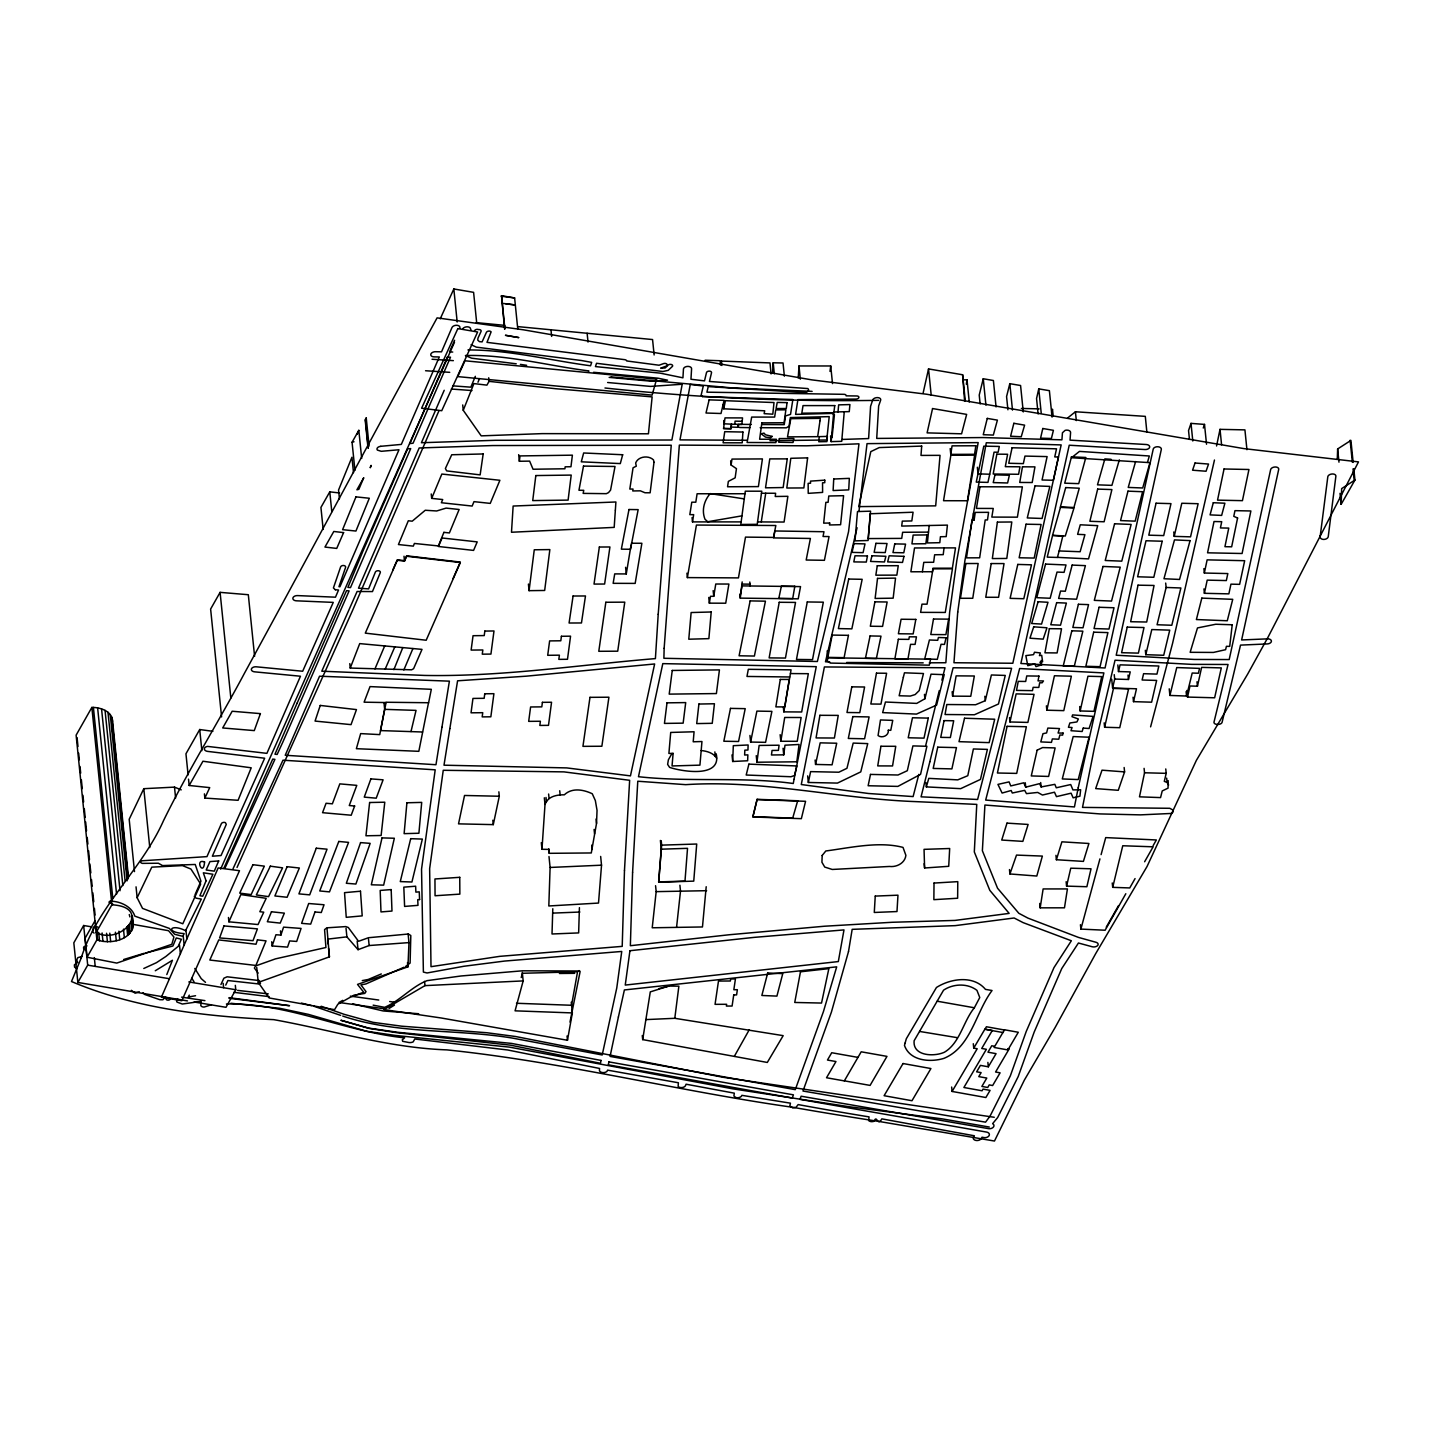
<?xml version="1.0" encoding="UTF-8"?>
<svg xmlns="http://www.w3.org/2000/svg" width="1430" height="1430" viewBox="0 0 1430 1430"><rect width="100%" height="100%" fill="white"/><g stroke="black" fill="none" stroke-linecap="round" stroke-linejoin="round"><path stroke-width="1.5" d="M112.434 721.864C112.898 711.497 100.458 707.207 91.86 707.421L76.112 735.163L96.9 939.867L87.051 957.224L116.777 963.087L171.832 944.3L173.942 937.008L168.526 930.698L133.24 924.406L132.382 915.951M96.9 939.867C109.645 944.515 131.935 940.565 133.24 924.406M548.995 856.516L550.103 867.456L548.816 905.976L598.509 903.063L601.529 865.186L600.654 856.445M1337.3 458.816L1337.64 448.966L1350.921 440.404L1353.155 462.408M1354.943 480.033L1341.143 504.343L1341.662 488.595L1354.943 480.033L1353.817 469.022M596.525 823.412L597.043 810.345L595.345 800.55L592.27 793.757C583.494 789.575 572.072 787.447 564.332 794.812C556.681 794.723 547.922 796.331 545.009 804.447L541.97 849.277L549.138 849.42L549.227 853.317L591.287 852.959L596.525 823.412L596.078 818.997M732.696 761.493L733.304 745.691L748.122 744.976L747.944 750.017L744.833 750.16L744.637 755.022L747.872 754.861L747.64 760.76L732.696 761.493L732.017 754.879M256.739 967.431L258.258 982.41L269.18 997.961L334.566 1009.669L337.873 1004.2L350.457 997.157L363.703 992.223L357.536 984.394L407.943 966.841L408.98 942.602L408.122 934.04L368.475 937.723L358.537 941.298L348.294 927.498L345.792 926.586L326.88 927.82L324.574 929.607L325.933 947.5L275.472 958.869L255.648 965.929L254.379 968.038L258.151 973.079M579.418 907.657L578.65 932.914L552.016 933.987L552.802 908.729M615.365 510.099L615.901 501.984L513.138 506.041L511.493 532.246L614.185 527.384L615.347 510.26M661.25 848.92L658.658 881.917L684.988 881.095L687.526 848.33L661.286 849.188M661.661 845.13L658.676 882.221L693.747 881.13L696.714 844.022L661.661 845.13L661.214 840.733M673.119 753.324L672.046 765.962L699.931 765.139L701.951 741.526L693.21 741.795L694.068 731.767L670.706 732.446L668.9 753.449L673.119 753.431M844.254 411.769L841.716 441.316L831.152 441.62L833.708 412.001L849.259 411.626L849.921 404.565L838.659 404.869L838.016 411.929M165.898 997.926L166.148 999.373A2.52 1.877 -10.4 0 0 169.616 999.785L170.796 998.515M742.188 421.296L742.545 417.918L725.01 417.882L724.188 424.067L723.812 420.492M832.028 437.616L834.423 414.825L832.117 413.413L795.598 414.378L797.904 399.631L856.034 399.077A2.556 1.519 -8.8 0 0 858.876 397.469A2.556 1.519 -8.8 0 0 856.659 395.967L846.131 395.842A2.556 1.537 -8.8 0 0 843.95 394.322L706.921 392.178L708.243 386.601L805.376 392.606A4.075 2.467 -7.1 0 0 807.861 388.567L709.441 381.47L711.514 372.801A2.556 1.573 -5 0 0 709.369 371.121A2.556 1.573 -5 0 0 706.492 372.604L704.507 380.881L690.958 379.254L691.584 368.797A4.075 2.52 -5.4 0 0 687.669 366.402A4.075 2.52 -5.4 0 0 683.451 369.083L682.932 377.824L660.159 373.141L595.452 366.581L596.542 363.292L662.912 371.514L668.203 370.352L672.529 366.294A2.556 1.573 -5.5 0 0 670.885 364.4A2.556 1.573 -5.5 0 0 667.685 365.597L665.165 367.957L660.696 368.154L666.308 366.062A2.556 1.573 -5.5 0 0 666.773 364.042A2.556 1.573 -5.5 0 0 663.717 363.56L659.033 365.222L626.662 360.95A2.556 1.591 -4.1 0 0 624.839 359.681L486.987 342.36L491.116 331.885A2.556 1.573 -7.8 0 0 488.524 331.117A2.556 1.573 -7.8 0 0 486.361 332.439L482.107 341.877L479.408 341.627L477.745 340.108L477.995 338.124L481.052 331.403A2.556 1.591 -7.9 0 0 479.354 329.579L478.657 329.597A2.556 1.591 -7.9 0 0 474.546 330.688M929.196 525.489L927.373 542.953L939.814 542.685L940.422 536.733L946.213 536.607L947.411 525.114L901.704 526.079L902.312 521.128L911.822 520.949L913.073 512.226L870.316 513.745L868.207 538.574L901.722 538.395L902.634 532.282L928.499 532.121M655.566 885.706L656.173 891.641L652.223 927.784L702.47 926.962L706.206 886.725M676.569 927.301L680.501 891.158L679.911 885.224M858.965 511.404L867.027 443.64L978.174 442.603L956.849 560.328L949.645 612.165L945.838 662.734L929.286 662.823M857.088 527.742L825.485 661.786L829.722 661.929M944.032 547.904L914.521 547.958L910.874 571.786L932.414 571.732L932.968 568.211L952.38 568.193L955.508 547.887L944.032 547.904L943.228 554.643L934.63 554.786L933.647 562.258L923.78 562.365L922.386 571.768M519.358 461.264L520.02 455.92L572.393 455.169L570.963 466.734L565.154 466.824L564.922 468.772L533.05 469.237L529.636 461.121L519.358 461.264L518.679 454.651M529.082 590.662L534.266 549.781L549.853 549.585L544.669 590.465L529.082 590.662L528.421 584.048M674.799 1018.303L678.875 986.164L668.847 986.057L650.293 991.884L642.696 1039.61L767.302 1062.454L783.175 1035.642L674.799 1018.303L645.824 1019.608M756.935 762.226L759.133 745.441L779.082 745.209L778.403 750.375L772.057 750.446L771.467 754.986L783.729 754.843L784.999 745.191L799.084 744.476L796.814 761.797L756.935 762.226L756.255 755.63M830.008 371.407L830.723 365.973L798.995 365.955L798.244 377.967M744.976 493.582L740.794 524.47L757.239 524.327L761.475 493.1M471.006 329.919L470.148 327.845A4.093 2.538 -7.9 0 0 466.126 326.898A4.093 2.538 -7.9 0 0 462.694 329.025M731.105 465.036L731.981 459.084L762.422 458.923L758.4 486.611L727.566 486.772L728.353 481.374L735.145 477.834L736.45 468.665L731.105 465.036L730.676 460.8M974.134 519.984L975.242 512.405L988.577 512.333L987.487 519.948L985.198 519.948L979.657 557.807L966.501 557.861L972.025 519.984L974.134 519.984L973.455 513.37M741.133 521.896L692.513 521.896L693.657 514.639L689.814 514.639L691.78 502.198L695.802 502.198L697.107 493.761L744.994 493.743L745.298 491.187L761.779 491.205L761.493 493.261L765.747 493.261M761.26 521.932L765.729 493.225L775.614 493.279L775.239 496.496L787.876 496.317L784.087 522.039L757.56 521.914M966.323 384.169L967.002 379.826L962.676 379.844M1040.182 907.836L1043.131 888.942L1067.424 888.924L1064.474 907.818L1040.182 907.836L1039.735 903.438M950.861 455.205L943.55 500.715L967.449 500.75L974.652 455.115L950.861 455.205L950.199 448.573M631.399 543.239L641.873 543.275L635.17 583.404L613.148 583.333L614.721 573.895L626.269 573.931L631.077 544.955M709.351 603.156L710.478 596.31L713.749 596.31L715.769 584.012L728.889 584.048L725.725 603.21L709.351 603.156L708.762 597.454M780.834 741.258L784.713 717.467L801.122 717.502L797.243 741.312L780.834 741.258L780.154 734.663M687.383 577.595L696.428 525.06L775.829 525.507L773.523 537.43L745.495 537.108L738.452 577.899L687.383 577.595L686.936 573.18M952.594 696.142L956.134 675.854L974.331 675.997L970.756 696.267L952.594 696.142L952.148 691.745M389.657 1001.536L396.217 1002.448L384.044 1009.58L441.262 1017.999L567.478 1040.271L572.357 1012.923L571.267 1002.215M784.373 376.197L783.032 362.988L773.201 362.791L772.522 373.319M740.097 596.328L742.402 584.083L750.017 584.173M742.581 585.889L800.532 586.604L798.226 598.848L740.275 598.133L742.188 581.921M1168.185 780.637L1168.042 788.145L1162.233 790.933L1160.552 797.6L1139.478 796.832L1144.536 772.772L1144.089 768.357M723.562 428.374L731.016 428.571L731.481 423.995L731.052 428.839L723.58 428.643L724.152 423.798L734.788 424.317L735.074 421.153L742.188 421.278L741.848 424.442L738.434 424.353L737.844 427.302L731.195 427.07M569.998 1022.092L580.062 971.864L579.096 970.577M411 731.552L416.041 710.388L384.67 709.351L380.505 730.587L422.547 731.999M384.67 709.423L379.737 734.609L360.664 733.608L356.374 748.694L418.829 751.322L428.517 702.738L386.1 702.255L384.706 709.727L384.044 703.238M989.721 474.152L994.065 452.166L998.14 452.238L999.302 446.446L983.786 446.16L976.261 482.107L987.951 482.393L989.721 474.224L978.031 473.866L977.351 467.252M827.881 657.8L827.237 661.018L830.419 663.073L929.303 665.165L930.555 659.176L827.881 657.8L827.183 650.9M428.553 703.042L431.324 689.314L370.03 686.597L364.096 702.184L386.118 702.559M750.607 742.063L756.899 711.103L771.896 711.371L765.586 742.331L750.607 742.063L749.946 735.449M1216.555 445.963L1220.022 429.358L1244.922 429.876L1246.942 449.699M771.092 373.909L769.984 362.916L721.399 361.075L720.541 365.115L720.094 360.735L705.097 360.235M723.723 408.801L725.421 400.704L774.005 402.545L772.808 414.182L764.138 413.645L764.693 410.803L723.723 408.801L723.276 404.404M808.343 782.478L810.613 771.628L838.838 772.218L846.953 768.303L853.192 743.082L867.742 743.618L860.771 771.878L837.462 783.086L808.343 782.478L807.664 775.882M499.302 796.242L464.536 795.473L458.529 823.859L493.279 824.627L499.302 796.242L498.856 791.827M1204.4 593.307L1207.206 580.133L1226.332 580.562L1227.834 573.573L1204.346 573.037L1207.135 559.863L1244.672 560.703L1239.631 584.352L1230.944 584.155L1228.87 593.861L1204.4 593.307L1203.953 588.892M815.565 764.442L820.177 742.849L836.711 743.225L832.081 764.818L815.565 764.442L815.118 760.045M1051.604 413.234L1052.48 409.195L1053.159 415.79M1009.973 721.971L1016.14 693.89L1034.033 694.337L1027.884 722.418L1009.973 721.971L1009.526 717.556M1046.849 710.21L1054.428 675.764L1071.356 676.193L1063.795 710.639L1046.849 710.21L1046.402 705.812M1187.508 697.071L1189.975 685.989L1197.446 686.203L1201.629 667.381L1221.309 667.899L1214.642 697.786L1187.508 697.071L1186.829 690.458M923.083 393.25L928.535 368.922L962.622 374.767L965.304 401.187M1080.168 710.96L1087.944 676.229L1101.726 676.605L1093.95 711.336L1080.168 710.96L1079.721 706.563M790.45 673.566L808.325 673.691L801.694 711.979L783.819 711.872L791.058 669.848L748.319 669.312L746.978 676.444L789.7 676.98M1104.621 727.262L1113.469 688.438L1128.592 688.867L1119.744 727.691L1104.621 727.262L1104.175 722.847M1052.069 417.113L1049.388 390.676L1038.752 388.871L1036.553 398.541L1038.109 413.949M1133.507 701.647L1136.493 688.777L1112.612 688.062L1114.685 679.053L1128.467 679.482L1130.236 671.903L1118.492 671.546L1120.048 664.861L1158.836 666.023L1156.959 674.102L1143.589 673.691L1142.123 680.001L1156.638 680.43L1151.615 702.184L1133.507 701.647L1133.061 697.232M1174.227 536.375L1181.806 503.253L1198.126 503.718L1190.546 536.84L1174.227 536.375L1173.78 531.978M918.829 774.381L913.109 796.582L868.439 793.489L801.283 784.534L824.395 666.952L945.015 667.756L941.905 680.179M1066.583 886.117L1070.766 868.189L1091.036 868.797L1086.871 886.725L1066.583 886.117L1066.137 881.72M1165.754 768.947L1166.201 773.344L1164.306 781.352L1167.112 782.478L1168.632 785.034M985.288 700.7L991.401 674.978L1005.254 675.425L998.48 703.989L974.42 714.75L945.051 714.517L946.803 704.525L975.6 704.74L985.288 700.7L984.841 696.285M1059.183 551.05L1062.776 536.125L1052.569 535.517L1047.225 557.146L1057.413 557.45L1059.165 550.961L1080.133 551.73L1084.923 534.677L1077.612 534.337L1080.258 524.792L1097.722 525.65L1088.534 558.88L1057.396 557.36M1145.788 654.69L1151.811 629.558L1169.74 630.147L1163.716 655.28L1145.788 654.69L1145.341 650.275M1135.062 878.592L1129.754 887.941L1112.701 887.351L1122.764 845.756L1153.116 846.81L1144.626 861.754M925.764 745.262L939.278 690.619M1166.129 587.462L1157.067 624.749L1171.813 625.25L1180.876 587.98L1166.129 587.462L1165.682 583.065M1214.463 460.031L1172.582 643.321L1150.596 726.851M1169.901 695.445L1176.765 667.56L1199.556 668.382L1198.376 673.244L1192.209 673.029L1186.56 696.035L1169.901 695.445L1169.222 688.831M996.067 406.924L993.385 380.505L983.25 378.753L979.228 395.073L980.122 403.886M924.906 698.752L931.019 674.174L944.193 674.674L936.632 705.079L916.469 714.088L882.65 712.605L885.456 702.023L916.719 703.399L924.906 698.752L924.459 694.354M1023.272 411.929L1020.573 385.51L1009.812 383.669L1006.577 396.575L1007.918 409.784M521.235 977.548L522.379 973.276L577.541 971.81L571.571 1005.272L516.498 1003.27M522.29 972.346L523.166 980.909L515.068 1010.831L572.357 1012.923M1125.821 893.732L1105.104 930.233L1080.883 929.089L1099.938 858.876M1101.1 854.622L1105.712 837.605L1156.352 839.964L1153.081 845.72M926.354 786.893L928.785 778.367L957.76 779.868L967.788 775.703L973.401 748.963L987.397 749.392L980.462 779.422L960.674 788.663L926.354 786.893L925.907 782.496M1135.599 461.533L1128.234 487.433L1142.713 487.97L1149.97 462.659L1071.535 457.725L1079.453 451.397L1149.327 455.991L1147.468 462.391M1119.333 459.888L1111.914 485.36L1097.489 484.842L1104.872 458.887L1111.074 459.316M1056.395 859.734L1061.9 841.823L1088.909 843.486L1083.404 861.396L1056.395 859.734L1055.948 855.337M165.612 996.746L162.948 999.749L159.838 999.713L144.805 994.494L143.036 992.76M588.57 371.818L588.874 370.924C547.904 365.705 506.631 354.318 465.429 355.552L471.614 358.179L516.248 363.81M593.575 372.3L657.943 378.181L667.56 380.183L651.812 381.274L609.144 377.377M272.147 945.981L275.954 934.737L280.888 935.095L283.569 927.14L301.069 928.428L296.689 941.44L289.647 940.922L287.555 947.107L272.147 945.981L271.718 941.744M1206.527 444.23L1204.507 424.406L1191.011 423.387L1188.544 430.573L1189.438 439.385M1203.274 428.017L1204.507 424.406M1124.588 771.896L1118.26 790.307L1095.684 788.591L1102.012 770.18L1124.588 771.896L1124.141 767.499M1009.92 873.962L1016.515 855.086L1042.363 856.087L1036.804 876.036L1009.92 873.962L1009.473 869.565M368.314 448.126L365.472 420.027L366.241 417.935L369.101 446.035M350.243 668.06L359.717 643.607L422.011 649.381L413.592 668.704L411.608 669.812L350.243 668.06L349.796 663.627M489.06 381.345L555.68 388.728L652.134 396.879L648.433 433.791L542.149 433.63L481.195 435.864L463.249 410.303L473.92 383.598L486.915 385.135L489.06 381.345L488.702 377.77M393.894 669.633L402.777 647.611M475.332 376.322L470.827 387.173L452.649 385.85M477.977 382.239L479.497 378.593M431.681 498.373L441.852 474.045L499.892 480.283L490.24 503.396L473.991 501.644L472.15 506.059L441.37 502.734L442.71 499.553L431.681 498.373L431.234 493.958M357.232 434.148L358.823 430.341L361.683 458.44M374.946 668.936L384.688 645.931M403.85 669.973L412.93 648.541M223.867 868.225L272.719 759.098L274.918 759.348L224.903 868.26M454.597 340.269L449.556 351.977L452.738 352.048M438.778 411.143L352.191 611.289L237.04 867.438M385.099 669.312L394.805 646.861M184.13 945.087L161.376 997.228L181.807 1000.714L239.489 870.709L218.164 867.939L184.13 945.087L183.237 936.275M220.631 869.118L454.49 342.235M444.212 390.283L421.439 442.728L495.441 440.297L671.885 440.011L682.182 384.259L650.471 386.404L607.625 382.507M228.907 921.814L240.866 894.572L266.195 898.326L259.831 911.697L263.746 912.179L258.044 924.549L228.907 921.814L228.46 917.488M392.803 569.998L397.29 559.809L404.458 560.649L406.603 555.805L460.299 562.079L453.06 578.56M404.511 561.114L406.638 556.27L460.353 562.526L426.176 640.247L365.294 633.133L397.326 560.274L404.511 561.114L404.011 556.234M440.226 318.819L453.828 288.967L473.598 292.346L476.726 323.18M232.983 868.85L282.979 760.206L435.203 769.823L421.546 869.154L423.387 972.078L427.052 972.972L463.946 966.251L504.593 961.067L621.746 951.451L616.777 987.933L602.209 1054.983L512.637 1038.126C456.242 1028.742 397.504 1034.48 342.753 1016.069M504.629 329.257L501.519 295.688L514.621 297.941L517.749 328.882M501.984 303.285L515.336 304.983L505.791 303.768M189.171 785.481L202.935 761.243L251.215 767.803L238.077 800.3L204.847 798.065L209.727 787.626L189.171 785.481L188.528 779.153M220.953 984.519L223.884 978.209L227.12 976.797L259.527 980.605M225.743 985.109L227.888 980.533L257.847 983.858A2.556 1.609 -10.7 0 0 260.564 983.107M181.253 789.878L174.496 787.126L143.804 788.681L129.183 819.265L134.492 871.585M137.137 897.736L151.777 867.152L182.468 865.597L190.923 869.047L200.665 884.062L182.808 923.78L142.535 908.39L137.137 897.736L136.047 886.832M166.809 974.563L172.422 960.263L155.28 970.756M195.016 894.769L200.951 881.202L195.231 864.471L162.555 865.579L158.373 863.237L142.428 863.38A2.52 1.341 4.3 0 1 140.641 862.111L140.748 861.593A2.628 1.394 3.4 0 1 142.964 860.717L206.957 856.624L221.382 823.662A2.556 1.645 -4.1 0 1 225.422 822.661L226.28 824.395L212.355 856.213L221.024 855.551L264.657 758.222L207.672 751.394A4.075 2.556 -0.1 0 1 204.347 748.927A4.075 2.556 -0.1 0 1 207.618 746.406L266.892 753.36L300.461 676.229L254.558 671.832A4.075 2.538 -3.4 0 1 251.43 668.936A4.075 2.538 -3.4 0 1 256.292 666.809L302.677 671.242L333.262 602.388L296.332 600.815A4.075 2.61 -4.8 0 1 292.9 598.026A4.075 2.61 -4.8 0 1 297.512 595.595L335.478 597.186L338.535 590.018L335.389 589.768M189.296 995.119L188.26 997.032L195.553 995.727M235.324 985.342L235.771 989.739L225.994 1007.31L194.069 1002.001M734.305 1056.395L749.213 1029.832M974.366 1007.775L979.765 997.514L976.94 990.346C967.502 983.018 953.184 983.679 943.568 990.168L914.128 1040.736C912.519 1056.269 934.29 1056.931 944.479 1052.194C960.048 1042.917 963.284 1021.235 974.366 1007.775L937.204 1001.215M254.594 656.37L248.319 594.719L220.095 592.36L210.621 609.055L221.578 716.948M354.926 470.345L352.066 442.245L358.823 430.341M368.011 447.93L365.168 419.83L366.241 417.935M91.198 926.765L83.655 925.514L73.824 942.817L77.864 982.446L187.473 1000.911M339.571 492.975L329.776 491.849L320.928 507.435L323.162 529.457M212.873 731.32L199.717 729.532L185.954 753.789L188.099 774.917M94.97 920.848L85.121 938.187L87.051 957.224M111.898 904.797L96.15 932.521C121.675 945.927 153.35 907.103 111.898 904.797L91.86 707.421M77.864 982.446L87.695 965.143L83.655 925.514M671.993 753.449L668.382 759.813L667.631 764.389L669.615 767.392C681.145 771.288 722.061 778.635 716.18 753.807M1106.266 927.176L1118.51 905.619M952.094 1091.447L977.208 1048.744L973.741 1048.119L984.913 1029.135L992.313 1030.476L981.731 1048.458L986.36 1049.298L963.892 1087.497L982.07 1090.768L983.054 1089.106L990.078 1090.375L985.86 1097.525L952.094 1091.447L951.647 1087.032M1003.002 1032.317L994.1 1047.457L1007.9 1049.942L1018.285 1032.263L1004.504 1029.779L1003.038 1032.549L984.913 1029.296L986.414 1026.758L1004.521 1030.011M1007.775 1048.655L1009.169 1048.923L995.584 1072.017L1000.106 1072.822L992.635 1085.531L989.238 1084.905L987.737 1087.479L981.874 1086.425L986.789 1078.059L978.781 1076.629L981.123 1072.625L976.636 1071.821L980.408 1065.386L988.327 1066.798L996.067 1053.66L987.969 1052.194L991.759 1045.777L993.975 1046.17M139.318 991.741L135.135 993.224L131.328 990.311M1067.513 418.096L1075.414 411.769L1145.305 416.362L1146.842 431.824M389.049 1008.472L394.501 1005.058M396.217 1002.466L424.978 985.628L523.166 980.909M342.753 1000.356L338.964 1002.484L385.206 1008.901M405.602 966.448L410.106 963.069L410.821 935.524L408.211 933.933M404.064 967.216L365.866 983.965L360.932 984.877L366.026 991.616L364.811 993.385L353.389 995.352M381.327 973.937L368.189 979.479L362.273 980.605M346.024 928.285L346.9 936.847L358.054 949.681L369.155 945.534L408.98 942.602M143.786 968.485L156.442 962.676L165.88 956.473L178.214 946.356L181.36 939.242L176.265 937.955L172.905 945.999L145.949 952.881M258.258 982.41L329.418 956.849L327.005 928.374M211.461 1004.736L204.24 1007.042A4.04 2.806 -15.4 0 1 200.79 1005.487L201.219 1001.375L182.307 1004.021L176.98 1002.073A4.183 3.075 -9.8 0 1 177.695 998.658M1041.612 664.843L1035.981 666.595L1034.784 663.913L1027.777 665.683L1025.846 655.619L1033.533 654.654L1034.498 652.241L1040.397 652.956L1039.413 655.619L1041.701 655.315L1042.613 661.732L1039.914 662.215L1041.612 664.843L1041.165 660.428M123.659 959.512L144.18 953.292M1025.721 787.161L1039.574 783.64L1041.147 786.947L1054.84 784.337L1056.269 787.787L1070.713 784.552L1072.929 789.914L1080.651 789.771L1079.918 796.206L1073.126 797.815L1071.088 793.185L1056.466 796.635L1054.482 792.202L1042.47 795.044L1037.697 792.435L1026.472 793.632L1024.684 790.361L1012.297 793.024L1011.189 790.504L1002.108 793.042L997.943 784.391L1009.08 781.888L1010.76 785.928L1023.791 782.8L1025.721 787.161L1025.274 782.764M658.658 988.631L668.865 986.11M352.066 442.245L354.014 441.781M467.932 349.957C508.937 349.76 549.853 360.36 590.554 365.776L591.68 362.38L581.635 360.539L476.297 347.132L471.096 344.702M741.92 515.855L707.725 521.736L704.99 519.233C701.451 510.403 704.078 500.607 710.21 493.6L744.244 498.909M328.096 939.081L346.9 936.847M380.773 446.303L401.33 444.408L439.314 356.964L434.077 356.874A4.093 2.538 -8.9 0 1 430.805 354.211A4.093 2.538 -8.9 0 1 435.524 351.709L441.53 351.834L451.987 327.542A4.093 2.538 -8.7 0 1 456.992 325.307A4.093 2.538 -8.7 0 1 459.799 328.185M924.602 867.992L948.716 866.312L949.681 848.508L924.048 849.349L924.602 867.992L924.155 863.684M550.103 867.456L601.529 865.186M842.359 439.439L868.618 438.563L870.566 406.37L872.711 399.971A4.093 2.449 -9.3 0 1 877.537 397.594A4.093 2.449 -9.3 0 1 880.63 400.221L878.646 405.977L876.715 438.42L983.071 437.562L1061.918 439.832L1062.454 432.754L1065.136 430.341A4.075 2.52 -4.9 0 1 1070.587 432.539L1070.033 440.136L1146.288 444.516A4.075 2.502 -3.8 0 1 1149.631 447.286A4.075 2.502 -3.8 0 1 1144.912 449.538L1069.229 445.231L1020.877 663.484L1105.05 667.989L1153.241 449.056A4.093 2.52 -3.3 0 1 1157.853 446.75A4.093 2.52 -3.3 0 1 1161.321 449.467L1116.204 655.226L1194.282 659.445L1229.192 659.552L1270.662 469.523A4.093 2.485 -9 0 1 1275.274 466.984A4.093 2.485 -9 0 1 1278.688 469.469L1241.633 639.961L1267.659 638.852A4.075 2.52 -5.5 0 1 1271.395 641.355A4.075 2.52 -5.5 0 1 1267.016 643.947L1240.525 645.109L1222.096 722.293A4.093 2.306 -3.6 0 1 1217.484 724.474L1215.983 724.241A4.093 2.288 -3.8 0 1 1214.016 722.025L1228.048 664.485L1191.494 664.36L1115.043 660.213L1094.558 746.925L1082.51 807.396L1169.776 808.29L1173.118 810.113A4.183 3.057 -11 0 1 1171.617 813.438L1140.443 814.868L1099.974 813.92L984.913 805.036L982.374 850.743L997.55 888.227L1018.821 913.287L1027.938 918.114L1078.506 937.419L1095.952 942.263A4.093 2.431 -3.6 0 1 1097.686 945.48A4.093 2.431 -3.6 0 1 1092.18 946.749L1078.435 943.013L1061.757 968.557L1034.194 1032.049L1018.214 1076.54L997.64 1117.563L992.635 1123.64L993.564 1124.445A4.093 2.789 -7.3 0 1 992.885 1127.573A4.093 2.789 -7.3 0 1 988.488 1128.628L801.122 1096.22L799.978 1099.366L986.682 1132.095A4.093 2.806 -6.7 0 1 989.149 1135.545A4.093 2.806 -6.7 0 1 983.965 1137.583L982.035 1137.208L981.052 1138.816A4.075 2.574 -4.4 0 1 976.422 1140.496A4.075 2.574 -4.4 0 1 973.24 1138.048L974.366 1135.777L881.863 1118.868C877.269 1127.019 876.876 1114.095 874.177 1121.209A4.075 2.556 -6 0 1 868.654 1120.548L869.047 1116.884A2987.234 2133.328 29.4 0 1 798.172 1104.586L796.027 1107.321L792.953 1107.821M553.249 913.091L579.865 912.036M656.173 891.641L706.617 890.693M878.61 400.346C787.287 401.776 695.784 397.772 604.962 387.995M923.208 662.859L846.596 662.501M559.416 973.473L574.681 973.33M762.226 424.531L784.23 424.639L785.517 415.898L790.54 414.378L792.864 399.524L702.416 396.593M760.17 427.695L786.321 427.82L789.056 426.194L790.343 417.578L829.203 416.648L826.755 439.993L769.912 440.69M749.999 427.624L740.311 427.516A2.556 1.591 -3.9 0 1 737.969 425.908A2.556 1.591 -3.9 0 1 740.722 424.335L751.376 424.46M812.115 391.373L731.856 387.888L610.968 376.877M734.788 424.192L738.434 424.37M746.943 440.279L679.983 439.886L690.261 384.456L703.292 386.011L701.165 395.055L702.38 396.575M1021.395 408.444L1039.163 408.873M962.622 374.767L964.606 401.169M1144.536 772.772L1166.201 773.344M418.686 1013.745L383.151 1010.956L352.567 1003.788M449.735 372.336L425.568 370.745M451.397 389.031L472.025 390.551M453.364 360.646L432.039 359.252M226.423 1003.985C288.163 1002.716 344.201 1031.62 404.619 1037.84L402.295 1039.789L402.67 1041.308L408.712 1042.488A4.058 2.038 -6.2 0 0 413.199 1041.844L414.772 1039.002L507.757 1049.995L599.581 1068.46L599.42 1070.087A4.093 2.502 -2.6 0 0 603.263 1072.625A4.093 2.502 -2.6 0 0 607.571 1070.14L678.374 1082.76L678.124 1086.496A4.075 2.574 -4.3 0 0 682.217 1087.533A4.075 2.574 -4.3 0 0 685.578 1085.477L686.078 1084.208L734.305 1093.163L733.912 1096.024L735.753 1097.507A4.075 2.574 -5.6 0 0 741.902 1095.344L790.45 1103.174L789.825 1105.89L792.47 1107.696M230.927 1003.27L279.601 1008.275L308.469 1014.388L366.634 1031.262L395.288 1035.427L509.384 1047.118L732.678 1088.82L849.223 1106.731L941.977 1118.832L989.292 1127.037M229.05 998.283L289.539 1005.701L229.068 997.657M237.612 990.382L268.268 993.868M476.333 322.626L504.862 325.379M518.035 326.63L652.563 339.554L654.136 354.962M204.919 1000.625L181.592 997.157M233.823 992.313L269.144 996.638M501.269 296.225L514.621 297.941M350.368 996.12L378.753 1000.035M112.755 904.046L109.198 902.67A2.574 1.394 -2.9 0 1 110.021 901.168C119.637 901.079 131.703 906.209 134.813 916.13L169.348 928.41L174.692 934.29L182.808 936.328L184.148 933.611C164.468 932.271 170.545 923.047 185.543 930.698L201.308 899.095L196.071 898.147L194.266 896.288M520.413 364.4L526.669 365.311M994.261 1117.277L722.811 1077.237L515.408 1036.482L486.897 1032.746L401.705 1026.186L373.141 1022.361L344.147 1014.317L321.196 1006.255M957.135 1037.644L919.579 1031.441M87.695 965.143L169.223 978.692M188.814 981.945L235.771 989.739M858 1057.396L831.724 1052.73L827.47 1060.041L835.96 1061.543L826.522 1077.755L844.326 1080.901L861.2 1051.801L886.975 1056.377L870.084 1085.406L844.308 1080.83M701.201 750.518C706.938 751.143 713.463 752.913 716.627 758.186M82.171 956.438L77.792 957.653L76.755 960.066L77.703 962.408L74.378 964.821L74.575 967.216L76.916 968.593M373.159 1005.165L384.67 1007.346C400.025 1000.768 411.769 986.575 427.034 980.658L460.943 975.993L522.361 970.809L579.722 970.988M87.016 945.874L84.263 946.481A2.628 1.931 -11.4 0 0 83.762 948.626L85.157 949.592M335.335 589.768L333.422 587.945L340.608 566.941A2.556 1.68 -5.8 0 1 343.647 565.511A2.556 1.68 -5.8 0 1 345.577 567.406L338.964 586.693L339.911 586.765L398.988 449.753L381.274 451.308L377.359 450.075A4.093 2.502 -4.5 0 1 380.773 446.321M301.355 1003.073L311.49 1005.612M313.51 1006.13L340.662 1015.371M97.83 927.051L95.131 926.336A2.556 1.627 -6.4 0 0 93.2 928.41L92.432 931.395L94.058 933.111M205.509 982.356L201.237 978.638L194.82 968.467M191.817 978.352L193.997 981.659M129.272 914.557L129.916 916.934M1350.117 440.261L1352.351 462.283M1353.03 468.879L1354.139 479.89M1337.64 448.966L1338.981 462.176M1340.017 493.332L1341.143 504.343M1220.022 429.358L1221.578 444.766M1191.011 423.387L1192.799 440.994M1203.899 568.639L1204.346 573.037M1196.999 681.788L1197.446 686.203M1186.113 691.637L1186.56 696.035M1166.666 778.081L1167.112 782.478M1128.02 675.067L1128.467 679.482M1117.831 664.95L1118.492 671.546M1114.238 674.656L1114.685 679.053M1111.718 679.25L1112.612 688.062M1075.414 411.769L1076.325 420.581M1112.254 882.971L1112.701 887.351M1038.752 388.871L1041.219 413.091M1080.437 924.692L1080.883 929.089M1009.812 383.669L1012.494 410.088M1040.683 782.55L1041.147 786.947M983.25 378.753L985.931 405.173M967.002 379.826L969.254 401.973M928.535 368.922L931.216 395.341M987.88 1062.401L988.327 1066.798M973.294 1043.721L973.741 1048.119M830.723 365.973L832.51 383.598M830.58 435.918L831.152 441.62M798.995 365.955L800.335 379.165M773.201 362.791L774.309 373.802M783.372 707.457L783.819 711.872M783.068 748.248L783.729 754.843M749.803 582.028L750.196 585.978M721.399 361.075L721.846 365.472M739.882 594.165L740.275 598.133M713.159 590.608L713.749 596.31M692.066 517.589L692.513 521.896M714.857 751.912L715.304 756.309M660.392 840.465L661.321 849.492M625.607 567.317L626.269 573.931M587.122 333.262L588.034 342.074M642.267 1035.535L642.696 1039.61M550.979 329.794L551.64 336.407M594.094 829.454L594.558 833.869M591.823 845.041L592.288 849.456M559.72 790.736L560.167 795.169M501.519 295.688L504.879 328.811M548.62 794.025L549.066 798.458M546.01 797.457L546.457 801.89M544.329 797.797L545.009 804.447M548.78 848.884L549.227 853.317M567.049 1035.981L567.478 1040.271M541.309 842.628L541.97 849.277M453.828 288.967L457.189 322M462.712 404.958L463.249 410.303M492.832 820.23L493.279 824.627M424.549 981.355L424.978 985.628M407.496 962.551L407.943 966.841M353.496 472.651L351.941 457.243L338.553 490.043L339.446 498.838M329.776 491.849L331.796 511.672M368.493 939.117L369.155 945.534M357.178 941.119L358.054 949.681M327.667 939.725L328.114 943.997M328.543 948.287L329.418 956.849M280.459 930.859L280.888 935.095M220.095 592.36L230.838 698.037M199.717 729.532L201.862 750.661M204.419 793.847L204.847 798.065M223.187 983.322L223.634 987.719M174.496 787.126L175.604 798.029M185.936 930.161L186.829 938.974M179.483 944.89L180.377 953.685M143.804 788.681L149.775 847.543M112.452 719.701L128.45 877.144M111.737 717.02L128.182 878.914M132.364 918.114L133.222 926.569M112.309 728.639L112.755 733.072M113.667 741.938L114.114 746.389M115.008 755.255L115.472 759.688M116.599 770.77L117.046 775.203M117.939 784.087L118.386 788.52M119.298 797.386L119.977 804.035M120.871 812.901L121.318 817.352M122.229 826.218L122.676 830.651M123.802 841.734L124.249 846.167M125.143 855.051L125.608 859.484M126.501 868.35L126.948 872.783M131.578 918.346L132.65 928.91M110.235 714.5L127.127 880.826M130.881 922.35L131.739 930.805M107.983 712.247L125.089 880.791M129.218 924.656L130.076 933.111M128.021 925.871L128.879 934.326M105.051 710.37L122.837 885.563M126.787 926.944L127.645 935.399M101.566 708.905L120.031 890.747M123.481 929.142L124.339 937.597M97.633 707.904L116.563 894.179M118.904 931.198L119.763 939.653M93.397 707.421L112.773 898.129M115.419 932.235L116.277 940.69M109.788 933.146L110.664 941.601M106.553 933.272L107.411 941.727M102.102 932.968L102.96 941.423M98.67 932.324L99.528 940.779M77.077 737.63L77.989 746.496M78.65 753.145L79.329 759.813M80.008 766.462L80.688 773.112M81.367 779.761L82.261 788.627M82.94 795.295L83.619 801.944M84.281 808.594L85.192 817.46M85.639 821.893L86.533 830.776M87.212 837.426L87.891 844.075M88.571 850.725L89.464 859.591M89.911 864.042L90.823 872.908M91.502 879.557L92.164 886.207M92.843 892.856L93.754 901.74M94.416 908.39L95.095 915.039M96.364 927.444L97.651 940.118M94.326 957.582L95.22 966.394M653.993 462.248L650.132 492.796L645.001 492.76L640.354 490.83L632.757 490.955L633.025 489.06L629.808 489.06L633.061 467.789L636.279 466.18L635.671 462.963C638.227 456.295 648.559 455.08 653.474 459.906L653.993 462.248M934.022 883.061L933.862 899.667L957.635 898.237L957.778 881.649L934.022 883.061M624.481 870.352L622.211 946.374L499.749 956.348L431.002 966.68L429.644 868.671L443.246 770.287L563.938 771.878L629.647 780.297L624.481 870.352M632.596 872.282L630.362 945.713L729.193 934.755L824.627 926.211L892.123 922.279L954.954 920.419L1009.151 913.395L989.792 890.318L974.313 851.94L976.762 804.393L915.343 801.604C838.498 798.744 762.976 779.618 685.685 784.659L637.78 781.227L632.596 872.282M206.063 880.808L199.914 895.734L202.72 896.235L212.891 874.248L203.328 872.8L206.063 880.808M822.178 855.498L821.928 862.272L824.753 867.081L832.26 869.458L889.496 866.455C896.753 867.331 904.993 863.094 905.887 855.337L903.009 847.4C878.842 841.072 850.475 847.74 825.807 850.975L822.178 855.498M833.726 479.014L833.118 490.544L848.723 489.882L849.331 478.353L833.726 479.014M875.249 896.092L874.284 912.465L896.985 911.553L897.969 895.18L875.249 896.092M664.146 648.291L663.895 658.283L817.37 661.5L848.544 531.71L858.965 443.818L806.735 445.803L679.339 445.123L664.146 648.291M658.211 614.256L655.405 658.604C578.578 664.932 501.787 676.908 424.585 675.425L321.786 671.206L357.107 591.484L372.461 591.573L380.273 572.661A2.556 1.645 -6 0 0 378.467 570.749A2.556 1.645 -6 0 0 375.357 572.107L368.6 588.892L358.483 588.195L419.187 447.965L492.653 445.552L671.242 445.231L658.211 614.256M742.921 432.039L742.224 442.817L723.115 442.8L724.724 431.681L742.921 432.039M957.742 612.004L953.953 662.734L1012.833 663.252L1061.167 444.909L986.289 442.764L964.964 560.328L957.742 612.004M819.175 436.651L818.782 441.745L826.915 441.602L827.362 436.4L819.175 436.651M921.689 446.089L920.992 455.419L940.046 455.348L935.685 505.863L858.715 506.613L870.799 451.63L879.253 447.572L921.689 446.089M870.334 513.924L868.082 540.486L854.997 540.88L857.5 511.565L870.566 511.171L870.334 513.924M711.211 611.986L708.869 638.638L688.777 639.21L691.137 612.541L711.211 611.986M406.906 802.784L404.118 833.654L418.901 833.243L421.707 802.391L406.906 802.784M829.704 523.023L829.489 524.971L840.59 524.721L843.593 495.692L828.774 496.013L828.113 502.305L825.843 502.359L823.68 523.148L829.704 523.023M369.619 802.516L365.955 835.781L381.131 835.495L384.777 802.212L369.619 802.516M698.913 704.043L696.714 723.598L712.247 723.312L714.428 703.757L698.913 704.043M483.179 453.954L480.14 474.885L446.696 470.899L445.374 468.54L451.737 454.758L483.179 453.954M1232.213 624.767L1229.711 646.378L1226.422 646.324L1225.599 649.685L1213.409 652.438L1190.153 652.312L1197.482 627.931L1215.75 624.249L1232.213 624.767M1320.265 535.767L1320.158 536.75A4.093 2.735 -7.8 0 0 1323.876 539.432A4.093 2.735 -7.8 0 0 1328.256 536.572L1335.87 476.262A4.093 2.467 -10.1 0 0 1332.188 473.974A4.093 2.467 -10.1 0 0 1327.809 476.726L1320.265 535.767M877.52 578.399L875.124 598.455L893.16 598.169L895.538 578.113L877.52 578.399M535.821 475.564L532.729 500.589L568.103 500.107L571.214 475.082L535.821 475.564M667.006 702.845L664.45 723.419L683.147 723.151L685.703 702.595L667.006 702.845M807.61 457.868L803.857 487.934L786.804 488.023L790.808 458.297L807.61 457.868M629.933 950.718L625.25 985.073L838.32 961.568L843.986 929.911L754.254 937.365L629.933 950.718M672.243 670.456L669.204 694.122L716.394 693.568L719.433 669.901L672.243 670.456M484.824 631.077L484.234 635.581L473.044 635.707L471.131 650.078L482.84 649.971L482.268 654.171L490.937 654.082L493.994 630.97L484.824 631.077M484.752 693.782L484.162 698.305L472.955 698.43L471.042 712.819L482.75 712.694L482.178 716.895L490.848 716.805L493.904 693.693L484.752 693.782M542.399 702.345L541.809 706.867L530.601 706.974L528.689 721.364L540.397 721.256L539.843 725.439L548.494 725.35L551.551 702.255L542.399 702.345M561.4 636.279L560.81 640.783L549.621 640.908L547.708 655.298L559.398 655.172L558.826 659.373L567.496 659.284L570.552 636.171L561.4 636.279M787.054 402.634L786.268 408.533L776.097 408.551L777.223 402.42L787.054 402.634M834.763 405.602L833.797 412.859L801.819 413.199L803.034 405.602L834.763 405.602M927.015 534.927L925.836 543.74L911.947 543.883L913.144 535.07L927.015 534.927M761.85 422.869L759.634 439.225L776.365 439.26L775.864 442.603L747.104 442.496L751.679 417.077L774.649 417.077L775.721 409.909L785.874 409.82L784.069 422.744L761.85 422.869M997.371 522.111L992.348 558.576L1006.792 558.451L1011.797 521.986L997.371 522.111M599.349 547.029L594.022 584.083L604.622 584.03L609.931 546.975L599.349 547.029M589.982 697.34L582.94 746.353L601.869 746.246L608.912 697.214L589.982 697.34M605.837 602.262L598.795 651.294L617.724 651.186L624.767 602.155L605.837 602.262M787.251 458.887L783.157 487.541L765.533 487.827L769.769 458.905L787.251 458.887M819.998 420.742L817.656 436.668L787.519 436.883L790.808 418.686L820.337 418.346L819.998 420.742M733.733 994.905L732.089 1006.041L726.386 1006.059L726.637 1004.289L715.054 1004.343L718.486 981.052L730.355 980.998L730.659 978.96L735.431 978.942L733.84 989.721L737.362 989.703L736.593 994.905L733.733 994.905M573.073 596.024L569.086 623.015L581.474 622.962L585.478 595.97L573.073 596.024M975.832 445.767L974.563 454.293L950.789 454.382L952.058 445.856L975.832 445.767M877.269 565.744L875.839 575.182L896.842 575.128L898.272 565.69L877.269 565.744M965.858 563.527L960.46 598.294L972.758 598.276L978.156 563.509L965.858 563.527M933.021 568.854L927.051 604.175L921.975 604.157L920.616 612.362L945.284 612.451L952.452 568.818L933.021 568.854M441.942 727.298L435.971 764.728L285.231 755.272L319.551 676.211L449.395 681.163L441.942 727.298M449.842 728.585L443.997 765.193L566.763 767.91L630.451 775.882L654.636 663.967L526.294 676.175L457.582 680.805L449.842 728.585M780.279 679.447L775.864 706.885L784.838 706.903L789.253 679.447L780.279 679.447M991.205 563.563L985.771 597.275L998.587 597.293L1004.021 563.581L991.205 563.563M848.508 951.558L831.402 1012.118L802.981 1091.036L985.556 1122.157L990.096 1116.043L1010.313 1075.914L1026.257 1031.405L1053.982 967.61L1071.356 940.761L1023.058 922.6L1014.138 917.988L955.24 925.639L852.173 929.339L848.508 951.558M880.934 746.263L877.734 765.908L892.552 765.944L895.752 746.299L880.934 746.263M979.979 486.772L976.44 508.419L993.242 508.454L991.83 517.088L1017.391 517.159L1022.361 486.879L979.979 486.772M819.908 715.304L816.065 737.934L834.405 738.023L838.248 715.393L819.908 715.304M794.812 586.318L792.721 598.544L778.814 598.366L781.388 586.139L794.812 586.318M933.486 619.029L930.787 634.527L945.909 634.634L948.608 619.136L933.486 619.029M1022.468 466.806L1019.733 482.446L1032.192 482.536L1034.945 466.877L1022.468 466.806M898.344 639.282L894.894 658.765L907.961 658.926L910.57 644.34L915.093 644.394L916.433 636.851L909.319 636.797L908.854 639.371L898.344 639.282M779.225 602.28L769.143 657.889L785.463 658.05L795.527 602.423L779.225 602.28M876.465 673.155L870.834 704.007L880.969 704.114L886.6 673.262L876.465 673.155M996.835 454.15L993.189 474.009L1018.607 474.277L1019.965 466.806L1005.308 466.663L1007.596 454.257L996.835 454.15M1049.352 628.664L1044.937 652.813L1057.11 652.938L1061.525 628.789L1049.352 628.664M915.826 619.404L913.162 633.919L898.398 633.758L901.097 619.244L915.826 619.404M779.404 438.581L778.742 442.228L793.024 442.496L793.882 438.527L779.404 438.581M583.494 466.091L578.953 490.258L583.744 490.311L583.154 493.386L606.356 493.672L608.501 492.617L610.574 490.097L615.025 466.484L583.494 466.091M807.271 601.958L796.474 659.445L812.526 659.641L823.323 602.173L807.271 601.958M794.043 779.314L793.257 783.497C741.902 776.472 689.921 782.389 638.477 776.705L662.805 663.627L816.262 666.666L794.043 779.314M851.797 686.847L846.989 712.498L859.77 712.658L864.596 687.008L851.797 686.847M800.478 971.792L794.74 1002.466L821.535 1003.056L828.846 968.646L800.478 971.792M874.91 601.833L870.334 626.233L882.578 626.394L887.136 601.994L874.91 601.833M867.456 555.966L866.294 562.062L853.817 561.901L854.997 555.787L867.456 555.966M888.28 730.212C889.156 735.628 881.792 738.649 878.074 735.538L880.487 719.951L892.749 720.38L890.765 730.319L888.28 730.212M1038.949 676.104L1038.037 680.877L1043.471 680.948L1042.148 682.807L1039.699 682.771L1038.806 687.419L1033.139 687.347L1032.478 690.636L1016.498 690.404L1018.249 681.359L1025.668 681.466L1026.758 675.925L1038.949 676.104M628.986 509.509L621.353 549.156L630.505 549.281L638.155 509.634L628.986 509.509M848.437 635.331L844.111 657.639L827.827 657.389L832.171 635.081L848.437 635.331M774.917 530.977L773.558 537.912L810.399 538.466L806.18 560.024L824.413 560.31L829.043 536.572L823.037 536.482L823.966 531.728L774.917 530.977M1078.238 787.716L1074.431 806.949L985.681 800.085L1019.644 668.525L1103.871 672.922L1078.238 787.716M875.947 543.328L874.141 552.373L885.224 552.57L887.029 543.525L875.947 543.328M944.068 720.613L940.743 737.362L950.36 737.523L953.703 720.774L944.068 720.613M750.142 600.904L739.096 655.78L754.397 656.048L765.443 601.172L750.142 600.904M1138.012 585.174L1130.665 621.728L1146.699 622.014L1154.046 585.46L1138.012 585.174M730.498 708.386L723.83 741.24L738.559 741.491L745.209 708.654L730.498 708.386M1237.594 518.018L1231.659 546.814L1224.938 546.689L1228.763 528.099L1220.416 527.938L1221.721 521.682L1214.016 521.521L1207.563 552.82L1242.098 553.499L1250.875 510.975L1234.966 510.653L1233.786 516.337L1237.594 518.018M608.912 1061.882L608.304 1064.814L740.257 1088.731L792.274 1097.99L793.418 1094.844L608.912 1061.882M852.816 716.609L848.312 738.452L864.578 738.774L869.1 716.931L852.816 716.609M870.084 635.939L865.454 658.283L876.375 658.515L880.987 636.153L870.084 635.939M894.751 543.9L892.964 552.57L903.778 552.784L905.565 544.115L894.751 543.9M1026.061 524.202L1019.143 557.772L1034.194 558.058L1041.094 524.488L1026.061 524.202M1007.077 726.333L997.425 773.004L1016.712 773.398L1026.365 726.726L1007.077 726.333M601.047 1060.434L600.457 1063.294L510.474 1045.169L397.2 1032.746L368.761 1028.367L340.876 1020.269L368.922 1028.152L397.54 1032.263L511.475 1043.399L601.047 1060.434M848.705 579.043L838.391 628.592L851.851 628.86L862.165 579.311L848.705 579.043M870.495 774.417L868.135 785.749L897.879 786.393L920.562 774.363L926.89 746.281L912.912 745.906L907.317 770.716L898.004 775.006L870.495 774.417M1224.044 468.986L1217.538 500.143L1242.438 500.661L1248.944 469.505L1224.044 468.986M618.404 1016.98L610.074 1056.413L795.277 1089.66L823.43 1011.618L836.693 966.841L624.392 989.953L618.404 1016.98M928.267 718.11L924.012 738.13L908.211 737.773L912.483 717.771L928.267 718.11M937.74 747.175L933.182 768.446L951.897 768.893L956.473 747.604L937.74 747.175M1012.083 447.769L1008.74 463.266L1023.344 463.624L1024.97 456.081L1047.118 456.599L1042.059 479.997L1053.41 480.266L1058.432 457.01L1054.75 456.921L1056.52 448.823L1012.083 447.769M1127.215 627.126L1121.603 652.706L1138.405 653.117L1144 627.538L1127.215 627.126M853.978 543.615L852.048 552.373L863.077 552.659L865.007 543.9L853.978 543.615M932.557 408.551L927.105 432.879L961.586 433.808L966.644 414.396L932.557 408.551M903.349 677.266L899.148 695.749L910.284 696.07L915.164 694.551L919.222 690.565L923.476 673.53L904.457 672.815L903.349 677.266M929.804 761.832L921.063 796.832L977.602 799.477L1011.582 668.293L953.113 667.774L929.804 761.832M994.976 474.849L993.224 482.589L1007.614 482.983L1009.365 475.243L994.976 474.849M1017.785 564.421L1010.116 598.348L1023.808 598.723L1031.477 564.814L1017.785 564.421M382.024 837.891L371.317 884.795L383.651 885.134L394.34 838.248L382.024 837.891M1037.143 750.178L1031.28 775.936L1048.619 776.436L1055.126 747.926L1042.577 747.568L1037.143 750.178M1156.066 503.217L1148.791 535.178L1163.698 535.589L1170.973 503.628L1156.066 503.217M1042.792 428.5L1040.575 438.17L1051.408 438.492L1053.41 430.323L1042.792 428.5M1093.682 632.185L1085.853 666.273L1100.063 666.684L1107.91 632.596L1093.682 632.185M1162.179 541.237L1153.813 577.273L1137.619 576.791L1146.002 540.755L1162.179 541.237M1063.098 733.09L1062.633 735.109L1059.88 734.984L1058.772 739.203L1052.355 738.935L1051.443 742.385L1040.79 741.92L1042.971 733.697L1046.581 732.929L1047.85 728.067L1059.487 728.567L1058.075 733.018L1063.098 733.09M1099.062 607.267L1094.039 628.557L1108.983 629.039L1114.006 607.75L1099.062 607.267M709.137 399.864L706.009 413.02L721.006 413.502L724.116 400.364L709.137 399.864M964.535 718.235L959.012 741.67L989.149 742.635L994.69 719.219L964.535 718.235M1078.399 604.282L1072.84 627.448L1083.011 627.788L1088.552 604.622L1078.399 604.282M1035.052 485.878L1027.276 517.946L1042.077 518.464L1049.852 486.397L1035.052 485.878M1097.668 489.096L1089.875 521.289L1104.121 521.771L1111.897 489.578L1097.668 489.096M410.696 838.677L400.275 881.595L411.929 882.006L422.351 839.088L410.696 838.677M757.078 799.334L752.859 816.709L792.703 818.103L797.69 800.764L757.078 799.334M757.114 799.602L752.877 816.977L801.354 818.675L805.573 801.3L757.114 799.602M903.992 556.341L902.509 562.437L887.673 561.901L889.156 555.805L903.992 556.341M1071.839 630.791L1063.241 665.933L1074.27 666.326L1082.85 631.166L1071.839 630.791M987.272 418.4L983.25 434.702L993.332 435.078L997.407 420.134L987.272 418.4M946.106 637.762L944.461 644.412L941.047 644.287L937.311 659.337L924.71 658.89L929.411 639.997L937.705 640.3L938.402 637.494L946.106 637.762M871.978 555.752L870.566 561.436L884.455 561.954L885.885 556.288L871.978 555.752M748.909 764.138L746.192 775.024L790.951 776.74L794.508 775.489L796.885 765.962L748.909 764.138M1013.852 423.298L1010.599 436.221L1021.235 436.758L1024.613 425.139L1013.852 423.298M1127.984 491.151L1120.548 520.591L1135.17 521.146L1142.606 491.723L1127.984 491.151M1114.578 523.773L1105.229 560.489L1121.781 561.15L1131.13 524.435L1114.578 523.773M1201.826 598.115L1196.392 619.548L1227.28 620.763L1232.732 599.331L1201.826 598.115M1071.445 456.867L1064.724 483.179L1078.721 483.644L1085.835 457.475L1071.445 456.867M1102.995 566.459L1094.308 600.368L1111.539 601.065L1120.226 567.156L1102.995 566.459M1089.07 737.219L1078.22 779.582L1062.293 778.939L1073.179 736.575L1089.07 737.219M767.696 972.99L761.85 995.477L776.919 996.102L782.764 973.615L767.696 972.99M1045.562 564.081L1036.768 597.686L1050.156 598.258L1057.02 572.072L1064.063 572.357L1066.011 564.957L1045.562 564.081M1072.16 565.082L1065.314 591.234L1060.56 591.037L1058.611 598.437L1076.593 599.206L1085.406 565.637L1072.16 565.082M1056.645 602.656L1050.782 624.749L1060.506 625.178L1066.387 603.085L1056.645 602.656M1213.301 502.717L1210.084 514.889L1221.649 515.408L1224.884 503.217L1213.301 502.717M622.676 454.74L620.298 463.588L581.295 461.819L583.654 452.988L622.676 454.74M1190.064 540.611L1179.553 579.454L1163.966 578.739L1174.495 539.897L1190.064 540.611M905.101 1043.096L904.475 1045.419C909.855 1061.042 930.269 1062.562 943.943 1058.361C971.202 1047.135 975.689 1012.172 992.062 990.507L985.467 989.381C973.58 974.974 950.575 978.46 936.453 987.487L906.316 1038.752L905.101 1043.096M1065.708 487.576L1060.399 506.846L1073.93 507.507L1079.257 488.22L1065.708 487.576M656.602 379.182L652.098 395.127L457.779 376.608L464.982 360.789L656.602 379.182M1060.452 507.382L1052.552 535.267L1065.279 536.018L1073.984 508.043L1060.452 507.382M1038.109 601.726L1031.691 623.516L1041.558 624.07L1047.993 602.28L1038.109 601.726M1007.006 823.126L1001.733 840.053L1022.843 841.376L1028.116 824.449L1007.006 823.126M257.454 939.867L256.024 944.229L218.772 939.921L209.817 960.031L255.899 965.447L266.034 940.869L257.454 939.867M1083.243 728.085L1082.117 731.499L1070.998 730.712L1072.053 727.548L1068.442 727.28L1069.872 722.99L1076.933 721.936L1078.345 718.986L1072 716.68L1072.589 714.911L1093.074 716.394L1089.07 728.514L1083.243 728.085M320.249 705.437L315.065 721.077L351.029 724.635L356.463 709.602L320.249 705.437M1033.711 626.823L1029.94 638.191L1043.185 639.139L1046.975 627.788L1033.711 626.823M1195.033 463.016L1192.566 470.202L1206.062 471.239L1208.547 464.053L1195.033 463.016M360.575 842.61L346.328 883.275L355.891 884.044L370.156 843.36L360.575 842.61M314.975 912L310.685 924.102L301.605 923.351L308.683 903.51L324.038 904.761L321.285 912.519L314.975 912M260.403 713.624L254.272 730.605L222.705 727.959L232.178 711.246L260.403 713.624M223.956 925.925L219.594 937.937L253.003 940.672L257.418 928.874L223.956 925.925M370.906 778.885L364.257 797.118L376.215 798.19L383.097 779.815L370.906 778.885M371.067 465.483L370.298 467.592L371.067 465.483M354.64 806.02L351.208 815.225L322.554 812.687L326.076 803.267L332.368 803.821L339.822 783.872L356.785 785.374L349.26 805.537L354.64 806.02M443.908 532.353L438.384 545.938L414.414 543.454L413.306 546.135L398.434 544.544L408.319 520.77L412.215 521.181L425.264 510.26L436.668 510.975L446.106 508.097L459.137 509.491L449.395 532.943L443.908 532.353M316.28 848.205L298.924 893.875L309.684 894.858L327.041 849.188L316.28 848.205M338.803 841.448L319.73 890.962L329.49 891.873L348.562 842.377L338.803 841.448M355.963 496.871L342.592 529.672L355.927 531.048L369.315 498.248L355.963 496.871M81.153 958.118L71.5 981.534C135.653 1008.597 204.847 1016.408 273.72 1019.644C331.438 1029.958 387.691 1047.779 446.821 1049.87C563.17 1061.9 676.926 1090.893 792.685 1107.285A3399.271 2441.993 28.4 0 0 879.146 1121.477L994.476 1141.033L1024.363 1080.097L1055.108 1027.544L1095.72 953.578L1147.021 866.544L1196.374 760.367L1247.729 673.995L1268.053 637.154L1358.5 461.89L1243.796 448.591L926.586 394.233L811.775 379.862L523.326 329.794L437.097 317.871C372.533 436.025 309.22 554.786 244.637 672.922C218.2 722.579 188.188 770.252 163.431 820.82C141.534 870.084 97.562 905.905 81.153 958.118M363.363 550.103L347.901 587.39L350.493 587.605L410.714 448.591L407.586 448.877L363.363 550.103M271.468 911.768L267.339 921.724L280.209 923.101L284.356 913.144L271.468 911.768M287.126 866.687L274.882 895.967L287.108 897.271L299.353 868.01L287.126 866.687M297.118 703.167L274.953 754.218L277.152 754.432L282.747 742.295L349.117 590.876L346.525 590.679L297.118 703.167M363.667 477.906L358.841 489.328L356.91 489.793L363.667 477.906M442.067 537.984L438.438 546.492L473.58 550.407L477.209 541.899L442.067 537.984M447.34 357.125L409.892 443.55L413.056 443.246L450.504 357.196L447.34 357.125M218.701 860.932L214.268 871.156L206.206 869.994L209.96 861.593L218.701 860.932M343.593 532.603L336.729 548.423L324.95 547.064L333.798 531.477L343.593 532.603M204.561 861.986C203.543 877.627 194.194 858.036 204.561 861.986M772.146 436.4L770.645 437.741L765.479 437.097L761.207 433.844L763.977 433.111L765.533 434.809L772.146 436.4M457.85 328.596L421.6 408.229L441.745 410.714L477.62 331.992L457.85 328.596M252.931 864.685L239.722 893.124L251.144 894.59L264.353 866.151L252.931 864.685M505.541 335.317L518.643 337.569L505.541 335.317M270.342 866.169L256.328 894.966L268.554 896.628L282.568 867.849L270.342 866.169M903.045 1063.527L884.098 1095.702L911.983 1100.725L930.912 1068.55L903.045 1063.527M360.485 891.212L344.541 892.66L346.239 917.327L362.201 915.879L360.485 891.212M419.58 899.559L417.739 899.72L417.989 905.351L404.601 906.423L403.814 887.154L415.63 886.207L415.88 892.123L419.258 891.855L419.58 899.559M391.177 889.585L380.183 890.443L380.988 911.929L391.981 911.053L391.177 889.585M824.77 480.158L810.524 481.124L810.542 483.197L808.147 483.358L808.218 493.35L822.608 492.403L822.536 482.804L824.788 482.661L824.77 480.158M459.745 877.323L434.952 878.967L435.06 895.752L459.852 894.125L459.745 877.323"/></g></svg>
